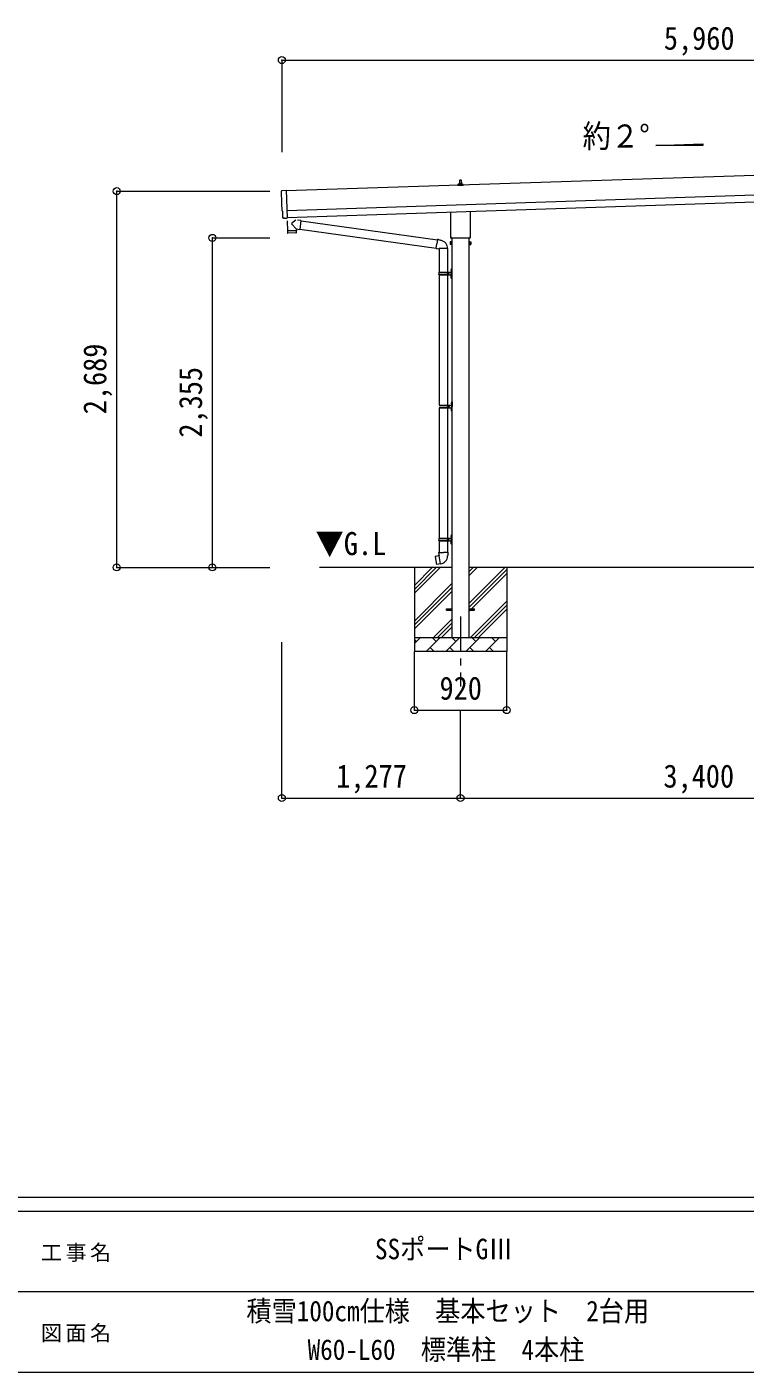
# Model space of a CAD drawing. Units: millimetres at full size, sheet at 1:50; some dimension numbers follow another scale. Extents: x -14053 to 14053, y -9700 to 9700.
# Drawn here: x -717 to 4416, y -9700 to -87 of the extents above; entities that cross this region are included whole.
import ezdxf
from ezdxf.enums import TextEntityAlignment as Align

# ---------------------------------------------------------------- set-up
doc = ezdxf.new("R2010")
doc.units = ezdxf.units.MM
doc.header["$LTSCALE"] = 50
doc.header["$PDMODE"] = 32
doc.header["$PDSIZE"] = 50
doc.linetypes.add('CHAIN1', pattern=[8, 5, -1, 1, -1])
for name, color, linetype, lineweight in [('0-0_0', 7, 'Continuous', 9), ('0-1_Defpoints', 4, 'Continuous', 9), ('0-2_TEXT1', 7, 'Continuous', 9), ('0-6_PARTS1', 6, 'Continuous', 9), ('F-0', 7, 'Continuous', 9)]:
    doc.layers.add(name, color=color, linetype=linetype, lineweight=lineweight)
doc.styles.add('ＭＳ ゴシック', font='')
doc.styles.get('ＭＳ ゴシック').set_extended_font_data('MS Gothic')

msp = doc.modelspace()

# ---------------------------------------------------------------- linework, layer by layer
at = {"layer": '0-0_0'}
for p, q in [((2319.54, -3949.55), (1375.38, -3949.55)), ((2052.04, -3949.55), (2052.04, -4549.55)), ((2052.04, -4134.6), (2237.09, -3949.55)), ((2052.04, -4106.31), (2208.8, -3949.55)), ((2052.04, -4078.03), (2180.52, -3949.55)), ((2444.54, -4204.65), (2699.63, -3949.55)), ((2444.54, -4006.66), (2501.64, -3949.55)), ((2444.54, -3978.37), (2473.36, -3949.55)), ((5719.54, -3949.55), (2444.54, -3949.55)), ((2444.54, -4232.93), (2712.04, -3965.43)), ((2444.54, -4261.22), (2712.04, -3993.72)), ((2712.04, -3949.55), (2712.04, -4549.55)), ((2052.04, -4332.59), (2319.54, -4065.09)), ((2052.04, -4360.87), (2319.54, -4093.37)), ((2052.04, -4389.16), (2319.54, -4121.66)), ((2454.19, -4449.55), (2712.04, -4191.7)), ((2482.48, -4449.55), (2712.04, -4219.99)), ((2189.63, -4449.55), (2319.54, -4319.65)), ((2510.76, -4449.55), (2712.04, -4248.27)), ((2217.92, -4449.55), (2319.54, -4347.93)), ((2246.2, -4449.55), (2319.54, -4376.22)), ((2052.04, -4449.55), (2712.04, -4449.55)), ((2052.04, -4492.44), (2094.93, -4449.55)), ((2066.38, -4478.1), (2052.04, -4463.76)), ((2136.35, -4549.55), (2236.35, -4449.55)), ((2207.8, -4478.1), (2179.24, -4449.55)), ((2277.77, -4549.55), (2377.77, -4449.55)), ((2349.22, -4478.1), (2320.66, -4449.55)), ((2419.19, -4549.55), (2519.19, -4449.55)), ((2490.64, -4478.1), (2462.09, -4449.55)), ((2560.61, -4549.55), (2660.61, -4449.55)), ((2632.06, -4478.1), (2603.51, -4449.55)), ((2708.75, -4449.55), (2712.04, -4446.26)), ((2712.04, -4549.55), (2052.04, -4549.55)), ((2164.9, -4520.99), (2193.46, -4549.55)), ((2306.32, -4520.99), (2334.88, -4549.55)), ((2447.75, -4520.99), (2476.3, -4549.55)), ((2589.17, -4520.99), (2617.72, -4549.55))]:
    msp.add_line(p, q, dxfattribs=at)
at = {"layer": '0-1_Defpoints'}
for p, q in [((7029.4, -1062.93), (1136.39, -1259.37)), ((1141.05, -1399.29), (7034.06, -1202.86)), ((2363.79, -1220.79), (2363.79, -1213.07)), ((2400.29, -1220.79), (2363.79, -1220.79)), ((2364.17, -1212.29), (2399.9, -1212.29)), ((2364.55, -1212.1), (2371.27, -1210.47)), ((2371.65, -1210.29), (2392.42, -1210.29)), ((2372.04, -1209.5), (2372.04, -1205.29)), ((2373.04, -1205.29), (2391.04, -1205.29)), ((2376.04, -1205.29), (2376.76, -1181.76)), ((2377.76, -1180.79), (2386.31, -1180.79)), ((2387.31, -1181.76), (2388.04, -1205.29)), ((2392.04, -1209.5), (2392.04, -1205.29)), ((2399.52, -1212.1), (2392.8, -1210.47)), ((2400.29, -1220.79), (2400.29, -1213.07)), ((1104.72, -1256.99), (1136.22, -1254.28)), ((1136.22, -1254.28), (1142.81, -1452.03)), ((1142.72, -1449.26), (7035.73, -1252.83)), ((1111.79, -1403.65), (1111.19, -1403.67)), ((1113.36, -1450.66), (1111.79, -1403.65)), ((2313.74, -1584.78), (2313.74, -1410.23)), ((2450.34, -1405.67), (2450.34, -1584.78)), ((1123.22, -1453.68), (1116.3, -1453.55)), ((1123.96, -1453.38), (1124.6, -1452.73)), ((1124.6, -1452.73), (1142.85, -1453.03)), ((2308.04, -1623.05), (2308.79, -1621.73)), ((2308.04, -1623.05), (2308.04, -1640.05)), ((2315.04, -1626.64), (2308.79, -1626.64)), ((2312.04, -1593.55), (2312.04, -1588.05)), ((2449.97, -1597.05), (2314.1, -1597.05)), ((2319.54, -1597.05), (2319.54, -4449.55)), ((2444.54, -4449.55), (2444.54, -1597.05)), ((2449.04, -1626.64), (2455.28, -1626.64)), ((2452.04, -1588.05), (2452.04, -1593.55)), ((2456.04, -1623.05), (2455.28, -1621.73)), ((2456.04, -1623.05), (2456.04, -1640.05)), ((2308.04, -1640.05), (2308.79, -1641.36)), ((2315.04, -1636.46), (2308.79, -1636.46)), ((2315.04, -1641.36), (2308.79, -1641.36)), ((2317.54, -1640.75), (2315.04, -1640.75)), ((2446.54, -1640.75), (2449.04, -1640.75)), ((2449.04, -1636.46), (2455.28, -1636.46)), ((2449.04, -1641.36), (2455.28, -1641.36)), ((2456.04, -1640.05), (2455.28, -1641.36)), ((2282.04, -4245.05), (2319.54, -4245.05)), ((2282.04, -4254.05), (2282.04, -4245.05)), ((2282.04, -4254.05), (2319.54, -4254.05)), ((2444.54, -4245.05), (2482.04, -4245.05)), ((2444.54, -4254.05), (2482.04, -4254.05)), ((2482.04, -4254.05), (2482.04, -4245.05))]:
    msp.add_line(p, q, dxfattribs=at)
at = {"layer": '0-1_Defpoints', "color": 7, "linetype": 'CHAIN1'}
msp.add_line((2382.04, -4299.55), (2382.04, -4799.55), dxfattribs=at)
at = {"layer": '0-1_Defpoints'}
for points in [[(2315.04, -1641.36), (2315.04, -1621.73), (2308.79, -1621.73)], [(2315.04, -1640.75), (2315.04, -1622.35), (2317.54, -1622.35)], [(2449.04, -1640.75), (2449.04, -1622.35), (2446.54, -1622.35)], [(2449.04, -1641.36), (2449.04, -1621.73), (2455.28, -1621.73)]]:
    msp.add_lwpolyline(points, dxfattribs=at)
for points in [[(2317.54, -1642.05), (2317.54, -1621.05), (2319.54, -1621.05), (2319.54, -1642.05)], [(2446.54, -1642.05), (2446.54, -1621.05), (2444.54, -1621.05), (2444.54, -1642.05)]]:
    msp.add_lwpolyline(points, close=True, dxfattribs=at)
for centre, radius, start, end in [((2364.79, -1213.07), 1, 103.62699, 180), ((2371.04, -1209.5), 1, 283.62699, 0), ((2376.12, -1205.92), 4.13, 90, 171.17633), ((2373.04, -1206.29), 1, 90, 180), ((2377.76, -1181.79), 1, 90, 178.60509), ((2385.37, -1205.29), 4.83, 133.60282, 180), ((2378.7, -1205.29), 4.83, 0, 46.39718), ((2386.31, -1181.79), 1, 1.39491, 90), ((2387.95, -1205.92), 4.13, 8.82367, 90), ((2391.04, -1206.29), 1, 0, 90), ((2393.04, -1209.5), 1, 180, 256.37301), ((2399.29, -1213.07), 1, 0, 76.37301), ((2312.38, -1624.19), 4.34, 145.61575, 214.38425), ((2324.28, -1631.55), 16.24, 162.41205, 197.58795), ((2316.04, -1588.05), 4, 125.09963, 180), ((2316.04, -1593.55), 4, 180, 194.47751), ((2316.04, -1593.55), 4, 194.47751, 241.04498), ((2448.04, -1593.55), 4, 298.95502, 345.52249), ((2448.04, -1588.05), 4, 0, 54.90037), ((2448.04, -1593.55), 4, 345.52249, 0), ((2439.79, -1631.55), 16.24, 342.41205, 17.58795), ((2451.69, -1624.19), 4.34, 325.61575, 34.38425), ((2312.38, -1638.91), 4.34, 145.61575, 214.38425), ((2451.69, -1638.91), 4.34, 325.61575, 34.38425)]:
    msp.add_arc(centre, radius, start, end, dxfattribs=at)
for centre, major_axis, ratio, start_param, end_param in [((1104.98, -1259.97), (-3, -0.1), 0.99863, 4.7647489, 6.2979817), ((-3655.89, -1489.13), (4760.73, 158.69), 0.99863, 6.2686928, 6.2979817), ((1111.05, -1399.28), (-4.4, -0.15), 0.99863, 6.2686928, 7.8539816), ((1116.36, -1450.55), (-2.11, -2.14), 0.9974, 5.5252311, 7.0411395), ((1123.25, -1452.68), (-0.704, -0.714), 0.9974, 0.7579542, 1.5707963)]:
    msp.add_ellipse(centre, major_axis=major_axis, ratio=ratio, start_param=start_param, end_param=end_param, dxfattribs=at)
at = {"layer": '0-2_TEXT1'}
for p, q in [((1142.81, -1472.03), (1142.85, -1473.03)), ((1208.38, -1530.09), (1176.89, -1497.58)), ((1204.14, -1467.21), (1176.92, -1490.25)), ((1208.38, -1530.09), (1232.86, -1533.57)), ((1208.38, -1530.09), (1208.78, -1542.1)), ((1241.83, -1470.51), (1215.91, -1466.82)), ((1232.63, -1531.67), (2207.74, -1666.89)), ((1241.83, -1470.51), (1232.86, -1533.57)), ((1242.06, -1472.41), (2218.17, -1607.8)), ((1144.85, -1545.23), (1145.51, -1558.27)), ((1206.12, -1559.2), (1148.61, -1561.12)), ((1149.32, -1544.08), (1149.37, -1545.08)), ((1204.29, -1542.25), (1204.3, -1543.25)), ((2218.49, -1605.98), (2212.95, -1637.35)), ((2218.49, -1605.98), (2219.63, -1604)), ((2219.63, -1604), (2223.19, -1604.63)), ((2223.19, -1604.63), (2223.61, -1606.97)), ((2238.12, -1609.8), (2239.81, -1611.43)), ((2239.81, -1611.43), (2241.92, -1611.88)), ((2207.42, -1668.71), (2212.95, -1637.35)), ((2207.42, -1668.71), (2207.82, -1670.96)), ((2207.42, -1668.71), (2212.58, -1669.53)), ((2207.82, -1670.96), (2211.38, -1671.59)), ((2211.38, -1671.59), (2212.58, -1669.53)), ((2212.58, -1669.53), (2227.18, -1671.84)), ((2227.18, -1671.84), (2229.39, -1670.86)), ((2289.68, -1671.25), (2228.5, -1671.25)), ((2229.54, -1671.25), (2229.54, -1840.55)), ((2289.54, -1671.25), (2289.54, -1840.55)), ((2313.23, -1823.4), (2315.28, -1824.4)), ((2314.5, -1821.4), (2315.14, -1821.4)), ((2314.5, -1821.4), (2314.5, -1829.7)), ((2315.14, -1821.4), (2315.14, -1829.7)), ((2315.14, -1821.4), (2315.54, -1821.8)), ((2315.28, -1824.4), (2315.89, -1825.55)), ((2315.54, -1817.55), (2318.54, -1816.05)), ((2315.54, -1817.55), (2315.54, -1849.55)), ((2315.54, -1821.8), (2315.54, -1829.3)), ((2318.54, -1816.05), (2318.54, -1849.55)), ((2318.54, -1816.05), (2319.54, -1816.05)), ((2319.54, -1816.05), (2319.54, -1849.55)), ((2226.54, -1842.55), (2276.87, -1842.55)), ((2226.54, -1856.55), (2276.87, -1856.55)), ((2227.54, -1840.55), (2313.54, -1840.55)), ((2227.54, -1840.55), (2227.54, -1842.55)), ((2227.54, -1858.55), (2227.54, -1856.55)), ((2227.54, -1858.55), (2313.54, -1858.55)), ((2229.54, -1858.55), (2229.54, -2790.55)), ((2286.54, -1840.55), (2286.54, -1845.05)), ((2286.54, -1845.05), (2288.54, -1845.05)), ((2286.54, -1858.55), (2286.54, -1854.05)), ((2286.54, -1854.05), (2288.54, -1854.05)), ((2288.54, -1845.05), (2288.54, -1849.55)), ((2288.54, -1854.05), (2288.54, -1849.55)), ((2289.54, -1858.55), (2289.54, -2790.55)), ((2294.54, -1840.55), (2294.54, -1849.55)), ((2294.54, -1845.05), (2297.54, -1845.05)), ((2294.54, -1858.55), (2294.54, -1849.55)), ((2294.54, -1854.05), (2297.54, -1854.05)), ((2297.54, -1845.05), (2297.54, -1849.55)), ((2297.54, -1854.05), (2297.54, -1849.55)), ((2313.23, -1871.4), (2315.28, -1872.4)), ((2314.5, -1829.7), (2315.14, -1829.7)), ((2314.5, -1869.4), (2315.14, -1869.4)), ((2314.5, -1869.4), (2314.5, -1877.7)), ((2314.5, -1877.7), (2315.14, -1877.7)), ((2315.14, -1829.7), (2315.54, -1829.3)), ((2315.14, -1869.4), (2315.14, -1877.7)), ((2315.14, -1869.4), (2315.54, -1869.8)), ((2315.14, -1877.7), (2315.54, -1877.3)), ((2315.28, -1872.4), (2315.89, -1873.55)), ((2315.54, -1881.55), (2315.54, -1849.55)), ((2315.54, -1869.8), (2315.54, -1877.3)), ((2315.54, -1881.55), (2318.54, -1883.05)), ((2318.54, -1883.05), (2318.54, -1849.55)), ((2318.54, -1883.05), (2319.54, -1883.05)), ((2319.54, -1883.05), (2319.54, -1849.55)), ((2315.73, -2773.4), (2317.78, -2774.4)), ((2317, -2771.4), (2317.64, -2771.4)), ((2317, -2771.4), (2317, -2779.7)), ((2317, -2779.7), (2317.64, -2779.7)), ((2317.64, -2771.4), (2317.64, -2779.7)), ((2317.64, -2771.4), (2318.04, -2771.8)), ((2317.64, -2779.7), (2318.04, -2779.3)), ((2317.78, -2774.4), (2318.39, -2775.55)), ((2318.04, -2767.55), (2321.04, -2766.05)), ((2318.04, -2767.55), (2318.04, -2799.55)), ((2318.04, -2771.8), (2318.04, -2779.3)), ((2321.04, -2766.05), (2321.04, -2799.55)), ((2321.04, -2766.05), (2322.04, -2766.05)), ((2322.04, -2766.05), (2322.04, -2799.55)), ((2229.04, -2792.55), (2279.37, -2792.55)), ((2229.04, -2806.55), (2279.37, -2806.55)), ((2229.54, -2808.54), (2229.54, -3740.55)), ((2230.04, -2790.55), (2316.04, -2790.55)), ((2230.04, -2808.55), (2316.04, -2808.55)), ((2289.04, -2790.55), (2289.04, -2795.05)), ((2289.04, -2795.05), (2291.04, -2795.05)), ((2289.04, -2808.55), (2289.04, -2804.05)), ((2289.04, -2804.05), (2291.04, -2804.05)), ((2289.54, -2808.54), (2289.54, -3740.55)), ((2291.04, -2795.05), (2291.04, -2799.55)), ((2291.04, -2804.05), (2291.04, -2799.55)), ((2297.04, -2790.55), (2297.04, -2799.55)), ((2297.04, -2795.05), (2300.04, -2795.05)), ((2297.04, -2808.55), (2297.04, -2799.55)), ((2297.04, -2804.05), (2300.04, -2804.05)), ((2300.04, -2795.05), (2300.04, -2799.55)), ((2300.04, -2804.05), (2300.04, -2799.55)), ((2315.73, -2821.4), (2317.78, -2822.4)), ((2317, -2819.4), (2317.64, -2819.4)), ((2317, -2819.4), (2317, -2827.7)), ((2317, -2827.7), (2317.64, -2827.7)), ((2317.64, -2819.4), (2317.64, -2827.7)), ((2317.64, -2819.4), (2318.04, -2819.8)), ((2317.64, -2827.7), (2318.04, -2827.3)), ((2317.78, -2822.4), (2318.39, -2823.55)), ((2318.04, -2831.55), (2318.04, -2799.55)), ((2318.04, -2819.8), (2318.04, -2827.3)), ((2318.04, -2831.55), (2321.04, -2833.05)), ((2321.04, -2833.05), (2321.04, -2799.55)), ((2321.04, -2833.05), (2322.04, -2833.05)), ((2322.04, -2833.05), (2322.04, -2799.55)), ((2226.54, -3742.55), (2276.87, -3742.55)), ((2227.54, -3740.55), (2313.54, -3740.55)), ((2227.54, -3740.55), (2227.54, -3742.55)), ((2286.54, -3740.55), (2286.54, -3745.05)), ((2286.54, -3745.05), (2288.54, -3745.05)), ((2288.54, -3745.05), (2288.54, -3749.55)), ((2294.54, -3740.55), (2294.54, -3749.55)), ((2294.54, -3745.05), (2297.54, -3745.05)), ((2297.54, -3745.05), (2297.54, -3749.55)), ((2313.23, -3723.4), (2315.28, -3724.4)), ((2314.5, -3721.4), (2315.14, -3721.4)), ((2314.5, -3721.4), (2314.5, -3729.7)), ((2314.5, -3729.7), (2315.14, -3729.7)), ((2315.14, -3721.4), (2315.14, -3729.7)), ((2315.14, -3721.4), (2315.54, -3721.8)), ((2315.14, -3729.7), (2315.54, -3729.3)), ((2315.28, -3724.4), (2315.89, -3725.55)), ((2315.54, -3717.55), (2318.54, -3716.05)), ((2315.54, -3717.55), (2315.54, -3749.55)), ((2315.54, -3721.8), (2315.54, -3729.3)), ((2318.54, -3716.05), (2318.54, -3749.55)), ((2318.54, -3716.05), (2319.54, -3716.05)), ((2319.54, -3716.05), (2319.54, -3749.55)), ((2227.69, -3843.47), (2225.54, -3844.26)), ((2225.54, -3844.26), (2225.54, -3847.87)), ((2226.54, -3756.55), (2276.87, -3756.55)), ((2227.54, -3758.55), (2227.54, -3756.55)), ((2227.54, -3758.55), (2313.54, -3758.55)), ((2227.69, -3843.47), (2259.54, -3843.47)), ((2227.69, -3843.47), (2227.78, -3848.69)), ((2229.54, -3758.55), (2229.54, -3843.47)), ((2291.39, -3843.47), (2259.54, -3843.47)), ((2286.54, -3758.55), (2286.54, -3754.05)), ((2286.54, -3754.05), (2288.54, -3754.05)), ((2288.54, -3754.05), (2288.54, -3749.55)), ((2289.54, -3758.55), (2289.54, -3843.47)), ((2291.39, -3843.47), (2293.54, -3844.26)), ((2293.54, -3844.26), (2293.54, -3847.87)), ((2294.54, -3758.55), (2294.54, -3749.55)), ((2294.54, -3754.05), (2297.54, -3754.05)), ((2297.54, -3754.05), (2297.54, -3749.55)), ((2313.23, -3771.4), (2315.28, -3772.4)), ((2314.5, -3769.4), (2315.14, -3769.4)), ((2314.5, -3769.4), (2314.5, -3777.7)), ((2314.5, -3777.7), (2315.14, -3777.7)), ((2315.14, -3769.4), (2315.14, -3777.7)), ((2315.14, -3769.4), (2315.54, -3769.8)), ((2315.14, -3777.7), (2315.54, -3777.3)), ((2315.28, -3772.4), (2315.89, -3773.55)), ((2315.54, -3781.55), (2315.54, -3749.55)), ((2315.54, -3769.8), (2315.54, -3777.3)), ((2315.54, -3781.55), (2318.54, -3783.05)), ((2318.54, -3783.05), (2318.54, -3749.55)), ((2318.54, -3783.05), (2319.54, -3783.05)), ((2319.54, -3783.05), (2319.54, -3749.55)), ((2201.08, -3871.93), (2200.27, -3873.1)), ((2200.27, -3873.1), (2209.89, -3927.65)), ((2228.94, -3866.68), (2201.08, -3871.93)), ((2213.82, -3869.32), (2213.61, -3869.57)), ((2223.91, -3926.57), (2223.63, -3926.41)), ((2225.54, -3847.87), (2227.78, -3848.69)), ((2227.78, -3848.69), (2228.03, -3863.47)), ((2228.03, -3863.47), (2229.39, -3865.47)), ((2239.3, -3923.97), (2229.16, -3866.5)), ((2229.19, -3865.68), (2229.19, -3866.38)), ((2229.39, -3865.47), (2229.35, -3865.48)), ((2239.6, -3924.74), (2239.36, -3924.07)), ((2289.72, -3865.42), (2289.65, -3867.58)), ((2291.04, -3863.47), (2289.72, -3865.42)), ((2293.54, -3847.87), (2291.29, -3848.69))]:
    msp.add_line(p, q, dxfattribs=at)
for points in [[(1142.45, -1473.02), (1144.82, -1544.23), (1208.78, -1542.1)], [(1209.02, -1556.15), (1208.82, -1543.1), (1144.85, -1545.23)], [(2218.49, -1605.98), (2223.61, -1606.97), (2238.12, -1609.8)], [(2313.23, -1827.7), (2315.28, -1826.7), (2315.89, -1825.55)], [(2313.23, -1875.7), (2315.28, -1874.7), (2315.89, -1873.55)], [(2315.73, -2777.7), (2317.78, -2776.7), (2318.39, -2775.55)], [(2315.73, -2825.7), (2317.78, -2824.7), (2318.39, -2823.55)], [(2313.23, -3727.7), (2315.28, -3726.7), (2315.89, -3725.55)], [(2291.39, -3843.47), (2291.29, -3848.69), (2291.04, -3863.47)], [(2313.23, -3775.7), (2315.28, -3774.7), (2315.89, -3773.55)], [(2239.03, -3923.88), (2211.05, -3928.48), (2209.89, -3927.65)], [(2216.06, -3869.1), (2215.78, -3868.95), (2213.82, -3869.32)], [(2226.1, -3926), (2225.88, -3926.24), (2223.91, -3926.57)]]:
    msp.add_lwpolyline(points, dxfattribs=at)
for centre, radius, start, end in [((1180.31, -1493.93), 5, 132.56466, 226.88314), ((1148.51, -1558.12), 3, 182.90915, 271.95747), ((1206.02, -1556.2), 3, 271.90915, 0.90915), ((2229.39, -1670.86), 60.3, 359.62495, 78), ((2318.83, -1825.55), 6, 136.21765, 223.78235), ((2275.29, -1849.55), 49.25, 171.82876, 180.00002), ((2275.29, -1849.55), 49.25, 180.00002, 188.17127), ((2276.87, -1840.55), 2, 270, 359.99998), ((2276.87, -1858.55), 2, 0.00005, 90.00004), ((2318.83, -1873.55), 6, 136.21765, 223.78235), ((2313.54, -1838.55), 2, 270, 359.99998), ((2313.54, -1860.55), 2, 0.00005, 90.00004), ((2321.33, -2775.55), 6, 136.21765, 223.78235), ((2279.37, -2790.55), 2, 270, 359.99998), ((2279.37, -2808.55), 2, 0.00005, 90.00004), ((2321.33, -2823.55), 6, 136.21765, 223.78235), ((2316.04, -2788.55), 2, 270, 359.99998), ((2316.04, -2810.55), 2, 0.00005, 90.00004), ((2275.29, -3749.55), 49.25, 171.82876, 180.00002), ((2276.87, -3740.55), 2, 270, 359.99998), ((2318.83, -3725.55), 6, 136.21765, 223.78235), ((2313.54, -3738.55), 2, 270, 359.99998), ((2275.29, -3749.55), 49.25, 180.00002, 188.17127), ((2276.87, -3758.55), 2, 0.00005, 90.00004), ((2318.83, -3773.55), 6, 136.21765, 223.78235), ((2313.54, -3760.55), 2, 0.00005, 90.00004), ((2228.89, -3866.38), 0.3, 280.66842, 0), ((2229.39, -3865.68), 0.2, 100, 180), ((2239.08, -3924.18), 0.3, 20, 99.33158), ((2239.79, -3924.67), 0.2, 200, 279.96938), ((2229.39, -3865.47), 60.3, 279.96938, 358)]:
    msp.add_arc(centre, radius, start, end, dxfattribs=at)
at = {"layer": '0-6_PARTS1'}
for p, q in [((1105.04, -324.32), (7065.04, -324.32)), ((1105.04, -324.32), (1105.04, -980.95)), ((-74.6, -1260.57), (1020.01, -1260.57)), ((-74.6, -3949.55), (-74.6, -1260.57)), ((609.15, -1594.55), (1020.01, -1594.55)), ((609.15, -3949.55), (609.15, -1594.55)), ((-74.6, -3949.55), (1020.01, -3949.55)), ((609.15, -3949.55), (1020.01, -3949.55)), ((1105.04, -5597.38), (1105.04, -4482.78)), ((2052.04, -4969.33), (2052.04, -4549.55)), ((2712.04, -4969.33), (2712.04, -4549.55)), ((2052.04, -4969.33), (2712.04, -4969.33)), ((2382.04, -5597.38), (2382.04, -4969.33)), ((1105.04, -5597.38), (2382.04, -5597.38)), ((2382.04, -5597.38), (5782.04, -5597.38))]:
    msp.add_line(p, q, dxfattribs=at)
at = {"layer": '0-6_PARTS1', "color": 4}
for p, q in [((3776.72, -934.36), (4112.72, -921.94)), ((4112.72, -934.36), (3776.72, -934.36)), ((4112.72, -921.94), (4112.72, -934.36))]:
    msp.add_line(p, q, dxfattribs=at)
at = {"layer": '0-6_PARTS1'}
for p in [(1105.04, -324.32), (-74.6, -1260.57), (609.15, -1594.55), (-74.6, -3949.55), (609.15, -3949.55), (2052.04, -4969.33), (2712.04, -4969.33), (1105.04, -5597.38), (2382.04, -5597.38)]:
    msp.add_point(p, dxfattribs=at)
at = {"layer": 'F-0', "color": 5, "lineweight": 5}
for p, q in [((-14053.43, -8450), (13346.57, -8450)), ((-14053.43, -8550), (8901.98, -8550)), ((-5748.03, -9125), (4501.97, -9125)), ((-14053.43, -9700), (13346.57, -9700))]:
    msp.add_line(p, q, dxfattribs=at)

# ---------------------------------------------------------------- texts
at = {"layer": '0-0_0', "style": 'ＭＳ ゴシック', "width": 0.9}
msp.add_text('▼G.L', height=165, dxfattribs=at).set_placement((1345.42, -3911.1), align=Align.BOTTOM_LEFT)
at = {"layer": '0-6_PARTS1', "color": 7, "style": 'ＭＳ ゴシック', "width": 0.9}
for s, p in [('5,960', (3835.04, -299.32)), ('約２°', (3254.42, -998.85)), ('920', (2232.04, -4944.33)), ('1,277', (1493.54, -5572.38)), ('3,400', (3832.04, -5572.38))]:
    msp.add_text(s, height=165, dxfattribs=at).set_placement(p, align=Align.BOTTOM_LEFT)
for s, p in [('2,689', (-99.6, -2855.06)), ('2,355', (584.15, -3022.05))]:
    msp.add_text(s, height=165, rotation=90, dxfattribs=at).set_placement(p, align=Align.BOTTOM_LEFT)
at = {"layer": 'F-0', "style": 'ＭＳ ゴシック', "width": 0.9}
for s, p in [('SSポートGⅢ', (1770.72, -8937.5)), ('積雪100cm仕様\u3000基本セット\u30002台用', (851.97, -9380.76)), ('W60-L60\u3000標準柱\u30004本柱', (1289.47, -9656.45))]:
    msp.add_text(s, height=146.6, dxfattribs=at).set_placement(p, align=Align.BOTTOM_LEFT)
at = {"layer": 'F-0', "char_height": 110, "attachment_point": 7, "style": 'ＭＳ ゴシック'}
for s, insert in [('\\T1.17;工事名', (-616.19, -8912.5)), ('\\T1.17;図面名', (-616.19, -9487.5))]:
    msp.add_mtext(s, dxfattribs=dict(at, insert=insert))

doc.saveas('drawing.dxf')
